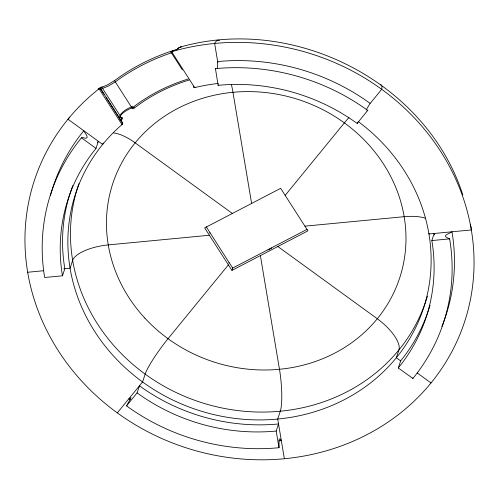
<?xml version="1.0" encoding="UTF-8"?>
<svg xmlns="http://www.w3.org/2000/svg" width="499" height="499" viewBox="0 0 499 499"><rect width="100%" height="100%" fill="white"/><g stroke="black" fill="none" stroke-linecap="round" stroke-linejoin="round"><path stroke-width="0.75" d="M217.614 68.756L217.67 61.57A206.673 188.659 18.3 0 1 370.083 103.362L366.366 109.587M181.274 46.912L180.7 46.956M430.032 305.269A188.503 172.068 18.3 0 1 400.678 360.802L398.271 367.963L412.904 378.467A206.673 188.659 18.3 0 0 449.636 238.871C441.066 235.434 447.329 234.804 451.982 231.786A206.673 188.659 18.3 0 1 441.889 326.44M412.841 378.548L412.798 377.949M215.855 68.856L215.412 68.469L218.125 85.317A188.503 172.068 18.3 0 1 357.128 123.434L367.838 110.223L366.927 110.834M130.158 399.73A206.673 188.659 18.3 0 1 128.917 398.832L131.031 397.759L126.578 405.918A206.673 188.659 18.3 0 0 278.991 447.715C279.621 445.145 277.594 434.673 281.33 440.629A206.673 188.659 18.3 0 1 279.06 440.835M50.436 195.702A206.673 188.659 18.3 0 1 83.751 130.813L86.857 135.753L87.138 137.537L86.009 138.31L82.104 137.468L81.412 137.892A206.673 188.659 18.3 0 0 44.673 277.494L62.481 275.791A188.503 172.068 18.3 0 1 95.976 148.477L98.322 141.392A188.503 172.068 18.3 0 0 97.367 142.571M102.838 143.949L102.675 144.436L67.989 119.236A82.179 31.68 39.3 0 1 69.791 117.19M103 143.456L103.162 142.964M62.481 275.791L64.82 268.712A188.503 172.068 18.3 0 1 72.785 185.553M120.883 120.49L121.65 118.163L102.545 88.373A1.385 1.316 75.6 0 0 100.542 87.88L98.16 88.947A1.385 1.316 56 0 1 99.569 88.803M121.101 121.082L121.419 120.116A1.746 1.591 18.3 0 0 121.65 118.163M218.125 85.317L218.269 84.874M126.49 405.855L137.1 392.869L139.527 385.846A188.503 172.068 18.3 0 0 278.536 423.963L276.19 431.049L278.991 447.715M231.935 270.402L307.927 230.85L280.656 188.329L204.665 227.881L231.935 270.402L232.709 268.057L307.159 229.309M357.215 123.496L357.359 123.053M357.509 122.611L357.652 122.168M429.096 233.495L428.934 233.987L471.324 229.945A82.179 30.227 -9.5 0 0 470.264 224.781M398.271 367.963L398.333 367.888A188.503 172.068 18.3 0 0 431.835 240.568L434.18 233.488A188.503 172.068 18.3 0 1 434.423 234.992M228.38 264.857L168.044 338.702A32.129 4.329 -54 0 0 145.165 374.113L142.571 381.96L117.302 412.879M285.166 195.365L344.385 122.891A32.129 4.329 -54 0 1 348.982 117.508M370.171 103.424L381.698 89.321A82.179 11.072 -54 0 0 380.294 84.587M228.742 263.048L229.135 262.58L206.255 226.796M175.455 49.775L173.296 50.518A216.042 197.211 18.3 0 0 114.832 80.37L107.753 84.736L100.542 87.88M180.888 47.33L180.37 47.642M172.005 52.645A214.969 196.232 18.3 0 0 115.288 81.88L108.47 86.028L100.524 89.24M194.055 87.699L195.028 87.144A1.665 0.786 60.5 0 1 194.866 87.094M100.611 89.159L104.372 94.804M171.176 51.802L172.66 51.073A1.485 0.711 64.5 0 0 172.23 51.603M121.999 124.307L122.498 124.108M176.384 49.426L175.86 49.626M462.841 194.934C426.302 81.83 294.092 14.795 180.613 46.981L178.23 48.035A1.378 1.31 56.1 0 0 177.307 49.095M209.393 235.26L108.264 244.909A32.129 11.82 -9.5 0 0 72.661 260.366L70.066 268.213L63.71 268.818M304.914 226.153L404.165 216.685A32.129 11.82 -9.5 0 1 425.217 218.213M27.676 272.254L43.388 270.751M431.835 240.568L449.636 238.871M209.518 233.027L210.148 232.977M100.162 88.155L98.74 88.853A1.491 1.341 59.9 0 1 99.887 88.573M171.887 52.588L171.063 52.183M100.436 88.248L100.842 88.884A3.293 1.803 -57.4 0 1 100.879 89.022L122.118 122.149A1.728 1.279 -34.8 0 1 122.392 124.07M367.825 110.51L367.738 110.447A206.673 188.659 18.3 0 0 215.325 68.65M232.359 213.466L135.148 142.845A32.129 12.388 39.3 0 0 113.629 132.927M277.843 246.512L377.281 318.742A32.129 12.388 39.3 0 1 398.919 349.918L396.325 357.758L400.616 360.877M417.164 372.903L431.011 382.964M81.474 137.818L96.039 148.403M137.1 392.869L137.188 392.931A188.503 172.068 18.3 0 0 276.19 431.049M232.709 268.057L229.135 262.58M170.883 52.015L182.303 69.81M106.025 97.392L107.354 99.457M107.684 99.975L108.352 101.01M108.682 101.528L113.66 109.287M113.99 109.799L115.319 111.87M115.649 112.387L116.311 113.423M116.641 113.94L121.949 122.211M251.621 203.442L232.958 92.309A32.129 5.695 84.6 0 0 231.436 84.68M260.378 255.6L279.471 369.285A32.129 5.695 84.6 0 1 280.301 411.207L277.706 419.054L284.374 458.737M217.845 62.612L214.626 43.463A82.179 14.571 84.6 0 1 219.516 40.463M358.245 121.569A183.145 167.184 18.3 0 1 389.339 365.748A183.145 167.184 18.3 0 1 126.696 369.098A183.145 167.184 18.3 0 1 122.012 124.582L99.052 88.785A226.421 206.686 18.3 0 0 153.923 434.854A226.421 206.686 18.3 0 0 473.844 271.337A226.421 206.686 18.3 0 0 171.619 51.696L194.66 87.618A183.145 167.184 18.3 0 1 218.294 83.458M121.974 117.396A1.74 1.466 26.2 0 1 121.8 119.224A12.45 2.333 -46.5 0 0 121.444 120.097M120.795 119.872A12.506 4.547 -26.5 0 1 122.161 113.778A12.506 4.547 -26.5 0 1 134.287 107.129M427.412 296.181A183.145 167.184 18.3 0 1 200.978 402.431A183.145 167.184 18.3 0 1 78.904 183.707M271.78 247.947A25.056 22.873 18.3 0 1 267.963 249.937M114.832 80.37A1.235 0.424 53.6 0 0 115.288 81.88L132.054 108.021A1.846 0.642 52 0 0 133.37 108.794A181.068 165.288 18.3 0 1 189.059 80.046M173.159 51.141A1.235 0.318 72 0 1 173.296 50.518M132.06 108.034A182.809 166.878 18.3 0 1 188.285 78.998M121.238 117.889A11.134 4.054 -27.1 0 1 122.261 112.549A11.134 4.054 -27.1 0 1 132.796 106.505M121.669 118.151A10.866 1.984 -47.2 0 1 121.999 117.371M100.53 88.916A1.491 1.341 59.9 0 1 100.717 89.115M122.03 122.324A1.653 1.478 68.1 0 1 122.292 122.997M122.174 123.995A1.653 1.478 68.1 0 1 122.043 124.22M193.674 87.356A1.728 0.917 -80.4 0 1 193.581 86.115M178.692 47.842A13.716 1.372 -22.5 0 1 176.421 49.856M179.833 47.592A1.378 1.31 75.7 0 1 180.613 46.981M102.189 86.72A13.704 0.368 -29.7 0 1 99.494 88.161M144.797 318.056A151.016 137.855 18.3 0 0 398.601 281.099A151.016 137.855 18.3 0 0 225.242 93.238A151.016 137.855 18.3 0 0 144.797 318.056"/></g></svg>
